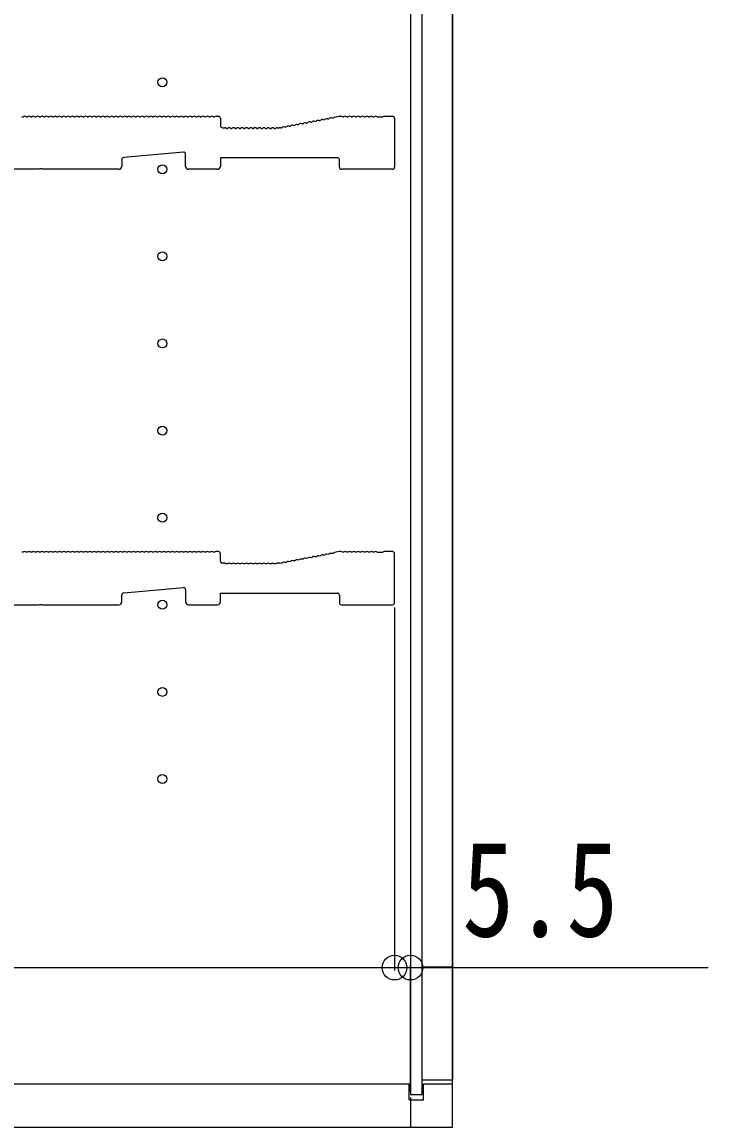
# Model space of a CAD drawing. Units: millimetres, scale not verified. Extents: x -4205 to 4205, y -2970 to 2970.
# Drawn here: x -1299.4 to -1062.9, y -1916.3 to -1538 of the extents above; entities that cross this region are included whole.
import ezdxf
from ezdxf.enums import TextEntityAlignment as Align

# ---------------------------------------------------------------- set-up
doc = ezdxf.new("R2010")
doc.units = ezdxf.units.MM
doc.header["$LTSCALE"] = 20
for name, color, linetype in [('0-2_YKK_11', 7, 'Continuous'), ('0-3_YKK_12', 2, 'Continuous'), ('0-5_YKK_D', 6, 'Continuous')]:
    doc.layers.add(name, color=color, linetype=linetype)
doc.styles.add('ＭＳ ゴシック', font='')
doc.styles.get('ＭＳ ゴシック').set_extended_font_data('MS Gothic')

msp = doc.modelspace()

# ---------------------------------------------------------------- linework, layer by layer
at = {"layer": '0-2_YKK_11'}
for p, q in [((-1299.42, -1570.7), (-1299.04, -1570.7)), ((-1297.92, -1570.7), (-1297.54, -1570.7)), ((-1296.42, -1570.7), (-1296.04, -1570.7)), ((-1294.92, -1570.7), (-1294.54, -1570.7)), ((-1293.42, -1570.7), (-1293.04, -1570.7)), ((-1291.92, -1570.7), (-1291.54, -1570.7)), ((-1290.42, -1570.7), (-1290.04, -1570.7)), ((-1288.92, -1570.7), (-1288.54, -1570.7)), ((-1287.42, -1570.7), (-1287.04, -1570.7)), ((-1285.92, -1570.7), (-1285.54, -1570.7)), ((-1284.42, -1570.7), (-1284.04, -1570.7)), ((-1282.92, -1570.7), (-1282.54, -1570.7)), ((-1281.42, -1570.7), (-1281.04, -1570.7)), ((-1279.92, -1570.7), (-1279.54, -1570.7)), ((-1278.42, -1570.7), (-1278.04, -1570.7)), ((-1276.92, -1570.7), (-1276.54, -1570.7)), ((-1275.42, -1570.7), (-1275.04, -1570.7)), ((-1273.92, -1570.7), (-1273.54, -1570.7)), ((-1272.42, -1570.7), (-1272.04, -1570.7)), ((-1270.92, -1570.7), (-1270.54, -1570.7)), ((-1269.42, -1570.7), (-1269.04, -1570.7)), ((-1267.92, -1570.7), (-1267.54, -1570.7)), ((-1266.42, -1570.7), (-1266.04, -1570.7)), ((-1264.92, -1570.7), (-1264.54, -1570.7)), ((-1263.42, -1570.7), (-1263.04, -1570.7)), ((-1261.92, -1570.7), (-1261.54, -1570.7)), ((-1260.42, -1570.7), (-1260.04, -1570.7)), ((-1258.92, -1570.7), (-1258.54, -1570.7)), ((-1257.42, -1570.7), (-1257.04, -1570.7)), ((-1255.92, -1570.7), (-1255.54, -1570.7)), ((-1254.42, -1570.7), (-1254.04, -1570.7)), ((-1252.92, -1570.7), (-1252.54, -1570.7)), ((-1251.42, -1570.7), (-1251.04, -1570.7)), ((-1249.92, -1570.7), (-1249.54, -1570.7)), ((-1248.42, -1570.7), (-1248.04, -1570.7)), ((-1246.92, -1570.7), (-1246.54, -1570.7)), ((-1245.42, -1570.7), (-1245.04, -1570.7)), ((-1243.92, -1570.7), (-1243.54, -1570.7)), ((-1242.42, -1570.7), (-1242.04, -1570.7)), ((-1240.92, -1570.7), (-1240.54, -1570.7)), ((-1239.42, -1570.7), (-1239.04, -1570.7)), ((-1237.92, -1570.7), (-1237.54, -1570.7)), ((-1236.42, -1570.7), (-1236.04, -1570.7)), ((-1234.92, -1570.7), (-1234.54, -1570.7)), ((-1233.42, -1570.7), (-1233.04, -1570.7)), ((-1232.48, -1570.5), (-1231.68, -1570.5)), ((-1230.98, -1571.2), (-1230.98, -1573.8)), ((-1204.29, -1573.43), (-1203.92, -1573.36)), ((-1202.82, -1573.15), (-1202.44, -1573.08)), ((-1201.35, -1572.87), (-1200.97, -1572.8)), ((-1199.87, -1572.59), (-1199.5, -1572.52)), ((-1198.4, -1572.31), (-1198.02, -1572.24)), ((-1196.93, -1572.03), (-1196.55, -1571.96)), ((-1195.45, -1571.75), (-1195.08, -1571.68)), ((-1193.98, -1571.47), (-1193.6, -1571.39)), ((-1192.5, -1571.19), (-1192.13, -1571.11)), ((-1191.62, -1570.81), (-1190.05, -1570.51)), ((-1189.91, -1570.5), (-1189.48, -1570.5)), ((-1188.92, -1570.7), (-1188.54, -1570.7)), ((-1187.42, -1570.7), (-1187.04, -1570.7)), ((-1185.92, -1570.7), (-1185.54, -1570.7)), ((-1184.42, -1570.7), (-1184.04, -1570.7)), ((-1182.92, -1570.7), (-1182.54, -1570.7)), ((-1181.42, -1570.7), (-1181.04, -1570.7)), ((-1179.92, -1570.7), (-1179.54, -1570.7)), ((-1178.42, -1570.7), (-1178.04, -1570.7)), ((-1176.92, -1570.7), (-1176.73, -1570.77)), ((-1176.73, -1570.77), (-1175.23, -1570.77)), ((-1175.23, -1570.77), (-1175.04, -1570.7)), ((-1174.48, -1570.5), (-1171.68, -1570.5)), ((-1170.98, -1571.2), (-1170.98, -1588.1)), ((-1230.28, -1574.5), (-1229.48, -1574.5)), ((-1228.92, -1574.7), (-1228.54, -1574.7)), ((-1227.42, -1574.7), (-1227.04, -1574.7)), ((-1225.92, -1574.7), (-1225.54, -1574.7)), ((-1224.42, -1574.7), (-1224.04, -1574.7)), ((-1222.92, -1574.7), (-1222.54, -1574.7)), ((-1221.42, -1574.7), (-1221.04, -1574.7)), ((-1219.92, -1574.7), (-1219.54, -1574.7)), ((-1218.42, -1574.7), (-1218.04, -1574.7)), ((-1216.92, -1574.7), (-1216.54, -1574.7)), ((-1215.42, -1574.7), (-1215.04, -1574.7)), ((-1213.92, -1574.7), (-1213.54, -1574.7)), ((-1212.42, -1574.7), (-1212.04, -1574.7)), ((-1211.48, -1574.5), (-1211.05, -1574.5)), ((-1210.92, -1574.49), (-1210.77, -1574.46)), ((-1210.19, -1574.55), (-1209.81, -1574.48)), ((-1208.71, -1574.27), (-1208.34, -1574.2)), ((-1207.24, -1573.99), (-1206.87, -1573.92)), ((-1205.77, -1573.71), (-1205.39, -1573.64)), ((-1243.74, -1582.87), (-1264.34, -1584.74)), ((-1242.98, -1587.8), (-1242.98, -1583.57)), ((-1264.98, -1585.44), (-1264.98, -1587.8)), ((-1189.98, -1588.1), (-1189.98, -1585.5)), ((-1231.98, -1588.8), (-1241.98, -1588.8)), ((-1171.68, -1588.8), (-1189.28, -1588.8)), ((-1299.04, -1720.7), (-1299.42, -1720.7)), ((-1297.54, -1720.7), (-1297.92, -1720.7)), ((-1296.04, -1720.7), (-1296.42, -1720.7)), ((-1294.54, -1720.7), (-1294.92, -1720.7)), ((-1293.04, -1720.7), (-1293.42, -1720.7)), ((-1291.54, -1720.7), (-1291.92, -1720.7)), ((-1290.04, -1720.7), (-1290.42, -1720.7)), ((-1288.54, -1720.7), (-1288.92, -1720.7)), ((-1287.04, -1720.7), (-1287.42, -1720.7)), ((-1285.54, -1720.7), (-1285.92, -1720.7)), ((-1284.04, -1720.7), (-1284.42, -1720.7)), ((-1282.54, -1720.7), (-1282.92, -1720.7)), ((-1281.04, -1720.7), (-1281.42, -1720.7)), ((-1279.54, -1720.7), (-1279.92, -1720.7)), ((-1278.04, -1720.7), (-1278.42, -1720.7)), ((-1276.54, -1720.7), (-1276.92, -1720.7)), ((-1275.04, -1720.7), (-1275.42, -1720.7)), ((-1273.54, -1720.7), (-1273.92, -1720.7)), ((-1272.04, -1720.7), (-1272.42, -1720.7)), ((-1270.54, -1720.7), (-1270.92, -1720.7)), ((-1269.04, -1720.7), (-1269.42, -1720.7)), ((-1267.54, -1720.7), (-1267.92, -1720.7)), ((-1266.04, -1720.7), (-1266.42, -1720.7)), ((-1264.54, -1720.7), (-1264.92, -1720.7)), ((-1263.04, -1720.7), (-1263.42, -1720.7)), ((-1261.54, -1720.7), (-1261.92, -1720.7)), ((-1260.04, -1720.7), (-1260.42, -1720.7)), ((-1258.54, -1720.7), (-1258.92, -1720.7)), ((-1257.04, -1720.7), (-1257.42, -1720.7)), ((-1255.54, -1720.7), (-1255.92, -1720.7)), ((-1254.04, -1720.7), (-1254.42, -1720.7)), ((-1252.54, -1720.7), (-1252.92, -1720.7)), ((-1251.04, -1720.7), (-1251.42, -1720.7)), ((-1249.54, -1720.7), (-1249.92, -1720.7)), ((-1248.04, -1720.7), (-1248.42, -1720.7)), ((-1246.54, -1720.7), (-1246.92, -1720.7)), ((-1245.04, -1720.7), (-1245.42, -1720.7)), ((-1243.54, -1720.7), (-1243.92, -1720.7)), ((-1242.04, -1720.7), (-1242.42, -1720.7)), ((-1240.54, -1720.7), (-1240.92, -1720.7)), ((-1239.04, -1720.7), (-1239.42, -1720.7)), ((-1237.54, -1720.7), (-1237.92, -1720.7)), ((-1236.04, -1720.7), (-1236.42, -1720.7)), ((-1234.54, -1720.7), (-1234.92, -1720.7)), ((-1233.04, -1720.7), (-1233.42, -1720.7)), ((-1231.68, -1720.5), (-1232.48, -1720.5)), ((-1190.05, -1720.51), (-1191.62, -1720.81)), ((-1189.48, -1720.5), (-1189.91, -1720.5)), ((-1188.54, -1720.7), (-1188.92, -1720.7)), ((-1187.04, -1720.7), (-1187.42, -1720.7)), ((-1185.54, -1720.7), (-1185.92, -1720.7)), ((-1184.04, -1720.7), (-1184.42, -1720.7)), ((-1182.54, -1720.7), (-1182.92, -1720.7)), ((-1181.04, -1720.7), (-1181.42, -1720.7)), ((-1179.54, -1720.7), (-1179.92, -1720.7)), ((-1178.04, -1720.7), (-1178.42, -1720.7)), ((-1171.68, -1720.5), (-1174.48, -1720.5)), ((-1230.98, -1723.8), (-1230.98, -1721.2)), ((-1229.48, -1724.5), (-1230.28, -1724.5)), ((-1228.54, -1724.7), (-1228.92, -1724.7)), ((-1227.04, -1724.7), (-1227.42, -1724.7)), ((-1225.54, -1724.7), (-1225.92, -1724.7)), ((-1224.04, -1724.7), (-1224.42, -1724.7)), ((-1222.54, -1724.7), (-1222.92, -1724.7)), ((-1221.04, -1724.7), (-1221.42, -1724.7)), ((-1219.54, -1724.7), (-1219.92, -1724.7)), ((-1218.04, -1724.7), (-1218.42, -1724.7)), ((-1216.54, -1724.7), (-1216.92, -1724.7)), ((-1215.04, -1724.7), (-1215.42, -1724.7)), ((-1213.54, -1724.7), (-1213.92, -1724.7)), ((-1212.04, -1724.7), (-1212.42, -1724.7)), ((-1211.05, -1724.5), (-1211.48, -1724.5)), ((-1210.77, -1724.46), (-1210.92, -1724.49)), ((-1209.81, -1724.48), (-1210.19, -1724.55)), ((-1208.34, -1724.2), (-1208.71, -1724.27)), ((-1206.87, -1723.92), (-1207.24, -1723.99)), ((-1205.39, -1723.64), (-1205.77, -1723.71)), ((-1203.92, -1723.36), (-1204.29, -1723.43)), ((-1202.44, -1723.08), (-1202.82, -1723.15)), ((-1200.97, -1722.8), (-1201.35, -1722.87)), ((-1199.5, -1722.52), (-1199.87, -1722.59)), ((-1198.02, -1722.24), (-1198.4, -1722.31)), ((-1196.55, -1721.96), (-1196.93, -1722.03)), ((-1195.08, -1721.68), (-1195.45, -1721.75)), ((-1193.6, -1721.39), (-1193.98, -1721.47)), ((-1192.13, -1721.11), (-1192.5, -1721.19)), ((-1170.98, -1738.1), (-1170.98, -1721.2)), ((-1264.98, -1737.8), (-1264.98, -1735.44)), ((-1264.34, -1734.74), (-1243.74, -1732.87)), ((-1242.98, -1733.57), (-1242.98, -1737.8)), ((-1189.98, -1735.5), (-1189.98, -1738.1)), ((-1241.98, -1738.8), (-1231.98, -1738.8)), ((-1189.28, -1738.8), (-1171.68, -1738.8))]:
    msp.add_line(p, q, dxfattribs=at)
for points in [[(-1190.68, -1584.8), (-1230.98, -1584.8), (-1230.98, -1587.8)], [(-1265.98, -1588.8), (-1292.41, -1588.8), (-1292.65, -1588.67), (-1293.31, -1588.67), (-1293.55, -1588.8), (-1320.41, -1588.8), (-1320.65, -1588.67), (-1321.31, -1588.67), (-1321.55, -1588.8), (-1348.41, -1588.8), (-1348.65, -1588.67), (-1349.31, -1588.67), (-1349.55, -1588.8), (-1389.78, -1588.8)], [(-1175.04, -1720.7), (-1175.23, -1720.77), (-1176.73, -1720.77), (-1176.92, -1720.7)], [(-1230.98, -1737.8), (-1230.98, -1734.8), (-1190.68, -1734.8)], [(-1389.78, -1738.8), (-1349.55, -1738.8), (-1349.31, -1738.67), (-1348.65, -1738.67), (-1348.41, -1738.8), (-1321.55, -1738.8), (-1321.31, -1738.67), (-1320.65, -1738.67), (-1320.41, -1738.8), (-1293.55, -1738.8), (-1293.31, -1738.67), (-1292.65, -1738.67), (-1292.41, -1738.8), (-1265.98, -1738.8)]]:
    msp.add_lwpolyline(points, dxfattribs=at)
for centre, radius, start, end in [((-1298.48, -1571.38), 0.88, 50.536, 129.464), ((-1296.98, -1571.38), 0.88, 50.536, 129.464), ((-1295.48, -1571.38), 0.88, 50.536, 129.464), ((-1293.98, -1571.38), 0.88, 50.536, 129.464), ((-1292.48, -1571.38), 0.88, 50.536, 129.464), ((-1290.98, -1571.38), 0.88, 50.536, 129.464), ((-1289.48, -1571.38), 0.88, 50.536, 129.464), ((-1287.98, -1571.38), 0.88, 50.536, 129.464), ((-1286.48, -1571.38), 0.88, 50.536, 129.464), ((-1284.98, -1571.38), 0.88, 50.536, 129.464), ((-1283.48, -1571.38), 0.88, 50.536, 129.464), ((-1281.98, -1571.38), 0.88, 50.536, 129.464), ((-1280.48, -1571.38), 0.88, 50.536, 129.464), ((-1278.98, -1571.38), 0.88, 50.536, 129.464), ((-1277.48, -1571.38), 0.88, 50.536, 129.464), ((-1275.98, -1571.38), 0.88, 50.536, 129.464), ((-1274.48, -1571.38), 0.88, 50.536, 129.464), ((-1272.98, -1571.38), 0.88, 50.536, 129.464), ((-1271.48, -1571.38), 0.88, 50.536, 129.464), ((-1269.98, -1571.38), 0.88, 50.536, 129.464), ((-1268.48, -1571.38), 0.88, 50.536, 129.464), ((-1266.98, -1571.38), 0.88, 50.536, 129.464), ((-1265.48, -1571.38), 0.88, 50.536, 129.464), ((-1263.98, -1571.38), 0.88, 50.536, 129.464), ((-1262.48, -1571.38), 0.88, 50.536, 129.464), ((-1260.98, -1571.38), 0.88, 50.536, 129.464), ((-1259.48, -1571.38), 0.88, 50.536, 129.464), ((-1257.98, -1571.38), 0.88, 50.536, 129.464), ((-1256.48, -1571.38), 0.88, 50.536, 129.464), ((-1254.98, -1571.38), 0.88, 50.536, 129.464), ((-1253.48, -1571.38), 0.88, 50.536, 129.464), ((-1251.98, -1571.38), 0.88, 50.536, 129.464), ((-1250.48, -1571.38), 0.88, 50.536, 129.464), ((-1248.98, -1571.38), 0.88, 50.536, 129.464), ((-1247.48, -1571.38), 0.88, 50.536, 129.464), ((-1245.98, -1571.38), 0.88, 50.536, 129.464), ((-1244.48, -1571.38), 0.88, 50.536, 129.464), ((-1242.98, -1571.38), 0.88, 50.536, 129.464), ((-1241.48, -1571.38), 0.88, 50.536, 129.464), ((-1239.98, -1571.38), 0.88, 50.536, 129.464), ((-1238.48, -1571.38), 0.88, 50.536, 129.464), ((-1236.98, -1571.38), 0.88, 50.536, 129.464), ((-1235.48, -1571.38), 0.88, 50.536, 129.464), ((-1233.98, -1571.38), 0.88, 50.536, 129.464), ((-1232.48, -1571.38), 0.88, 90, 129.464), ((-1231.68, -1571.2), 0.7, 0, 90), ((-1204.71, -1574.2), 0.88, 61.3203, 140.2483), ((-1203.24, -1573.92), 0.88, 61.3203, 140.2483), ((-1201.77, -1573.64), 0.88, 61.3203, 140.2483), ((-1200.29, -1573.36), 0.88, 61.3203, 140.2483), ((-1198.82, -1573.08), 0.88, 61.3203, 140.2483), ((-1197.35, -1572.8), 0.88, 61.3203, 140.2483), ((-1195.87, -1572.52), 0.88, 61.3203, 140.2483), ((-1194.4, -1572.24), 0.88, 61.3203, 140.2483), ((-1192.93, -1571.96), 0.88, 61.3203, 140.2483), ((-1191.45, -1571.68), 0.88, 100.7843, 140.2483), ((-1189.91, -1571.2), 0.7, 90, 100.7843), ((-1189.48, -1571.38), 0.88, 50.536, 90), ((-1187.98, -1571.38), 0.88, 50.536, 129.464), ((-1186.48, -1571.38), 0.88, 50.536, 129.464), ((-1184.98, -1571.38), 0.88, 50.536, 129.464), ((-1183.48, -1571.38), 0.88, 50.536, 129.464), ((-1181.98, -1571.38), 0.88, 50.536, 129.464), ((-1180.48, -1571.38), 0.88, 50.536, 129.464), ((-1178.98, -1571.38), 0.88, 50.536, 129.464), ((-1177.48, -1571.38), 0.88, 50.4605, 129.464), ((-1174.48, -1571.38), 0.88, 90, 129.5394), ((-1171.68, -1571.2), 0.7, 0, 90), ((-1230.28, -1573.8), 0.7, 180, 270), ((-1229.48, -1575.38), 0.88, 50.536, 90), ((-1227.98, -1575.38), 0.88, 50.536, 129.464), ((-1226.48, -1575.38), 0.88, 50.536, 129.464), ((-1224.98, -1575.38), 0.88, 50.536, 129.464), ((-1223.48, -1575.38), 0.88, 50.536, 129.464), ((-1221.98, -1575.38), 0.88, 50.536, 129.464), ((-1220.48, -1575.38), 0.88, 50.536, 129.464), ((-1218.98, -1575.38), 0.88, 50.536, 129.464), ((-1217.48, -1575.38), 0.88, 50.536, 129.464), ((-1215.98, -1575.38), 0.88, 50.536, 129.464), ((-1214.48, -1575.38), 0.88, 50.536, 129.464), ((-1212.98, -1575.38), 0.88, 50.536, 129.464), ((-1211.48, -1575.38), 0.88, 90, 129.464), ((-1211.05, -1573.8), 0.7, 270, 280.7843), ((-1210.61, -1575.33), 0.88, 61.3203, 100.7843), ((-1209.14, -1575.04), 0.88, 61.3203, 140.2483), ((-1207.66, -1574.76), 0.88, 61.3203, 140.2483), ((-1206.19, -1574.48), 0.88, 61.3203, 140.2483), ((-1264.28, -1585.44), 0.7, 95.1944, 180), ((-1243.68, -1583.57), 0.7, 0, 95.1944), ((-1190.68, -1585.5), 0.7, 0, 90), ((-1265.98, -1587.8), 1, 270, 0), ((-1241.98, -1587.8), 1, 180, 270), ((-1231.98, -1587.8), 1, 270, 0), ((-1189.28, -1588.1), 0.7, 180, 270), ((-1171.68, -1588.1), 0.7, 270, 0), ((-1298.48, -1721.38), 0.88, 50.536, 129.464), ((-1296.98, -1721.38), 0.88, 50.536, 129.464), ((-1295.48, -1721.38), 0.88, 50.536, 129.464), ((-1293.98, -1721.38), 0.88, 50.536, 129.464), ((-1292.48, -1721.38), 0.88, 50.536, 129.464), ((-1290.98, -1721.38), 0.88, 50.536, 129.464), ((-1289.48, -1721.38), 0.88, 50.536, 129.464), ((-1287.98, -1721.38), 0.88, 50.536, 129.464), ((-1286.48, -1721.38), 0.88, 50.536, 129.464), ((-1284.98, -1721.38), 0.88, 50.536, 129.464), ((-1283.48, -1721.38), 0.88, 50.536, 129.464), ((-1281.98, -1721.38), 0.88, 50.536, 129.464), ((-1280.48, -1721.38), 0.88, 50.536, 129.464), ((-1278.98, -1721.38), 0.88, 50.536, 129.464), ((-1277.48, -1721.38), 0.88, 50.536, 129.464), ((-1275.98, -1721.38), 0.88, 50.536, 129.464), ((-1274.48, -1721.38), 0.88, 50.536, 129.464), ((-1272.98, -1721.38), 0.88, 50.536, 129.464), ((-1271.48, -1721.38), 0.88, 50.536, 129.464), ((-1269.98, -1721.38), 0.88, 50.536, 129.464), ((-1268.48, -1721.38), 0.88, 50.536, 129.464), ((-1266.98, -1721.38), 0.88, 50.536, 129.464), ((-1265.48, -1721.38), 0.88, 50.536, 129.464), ((-1263.98, -1721.38), 0.88, 50.536, 129.464), ((-1262.48, -1721.38), 0.88, 50.536, 129.464), ((-1260.98, -1721.38), 0.88, 50.536, 129.464), ((-1259.48, -1721.38), 0.88, 50.536, 129.464), ((-1257.98, -1721.38), 0.88, 50.536, 129.464), ((-1256.48, -1721.38), 0.88, 50.536, 129.464), ((-1254.98, -1721.38), 0.88, 50.536, 129.464), ((-1253.48, -1721.38), 0.88, 50.536, 129.464), ((-1251.98, -1721.38), 0.88, 50.536, 129.464), ((-1250.48, -1721.38), 0.88, 50.536, 129.464), ((-1248.98, -1721.38), 0.88, 50.536, 129.464), ((-1247.48, -1721.38), 0.88, 50.536, 129.464), ((-1245.98, -1721.38), 0.88, 50.536, 129.464), ((-1244.48, -1721.38), 0.88, 50.536, 129.464), ((-1242.98, -1721.38), 0.88, 50.536, 129.464), ((-1241.48, -1721.38), 0.88, 50.536, 129.464), ((-1239.98, -1721.38), 0.88, 50.536, 129.464), ((-1238.48, -1721.38), 0.88, 50.536, 129.464), ((-1236.98, -1721.38), 0.88, 50.536, 129.464), ((-1235.48, -1721.38), 0.88, 50.536, 129.464), ((-1233.98, -1721.38), 0.88, 50.536, 129.464), ((-1232.48, -1721.38), 0.88, 90, 129.464), ((-1231.68, -1721.2), 0.7, 0, 90), ((-1191.45, -1721.68), 0.88, 100.7843, 140.2483), ((-1189.91, -1721.2), 0.7, 90, 100.7843), ((-1189.48, -1721.38), 0.88, 50.536, 90), ((-1187.98, -1721.38), 0.88, 50.536, 129.464), ((-1186.48, -1721.38), 0.88, 50.536, 129.464), ((-1184.98, -1721.38), 0.88, 50.536, 129.464), ((-1183.48, -1721.38), 0.88, 50.536, 129.464), ((-1181.98, -1721.38), 0.88, 50.536, 129.464), ((-1180.48, -1721.38), 0.88, 50.536, 129.464), ((-1178.98, -1721.38), 0.88, 50.536, 129.464), ((-1177.48, -1721.38), 0.88, 50.4605, 129.464), ((-1174.48, -1721.38), 0.88, 90, 129.5394), ((-1171.68, -1721.2), 0.7, 0, 90), ((-1230.28, -1723.8), 0.7, 180, 270), ((-1229.48, -1725.38), 0.88, 50.536, 90), ((-1227.98, -1725.38), 0.88, 50.536, 129.464), ((-1226.48, -1725.38), 0.88, 50.536, 129.464), ((-1224.98, -1725.38), 0.88, 50.536, 129.464), ((-1223.48, -1725.38), 0.88, 50.536, 129.464), ((-1221.98, -1725.38), 0.88, 50.536, 129.464), ((-1220.48, -1725.38), 0.88, 50.536, 129.464), ((-1218.98, -1725.38), 0.88, 50.536, 129.464), ((-1217.48, -1725.38), 0.88, 50.536, 129.464), ((-1215.98, -1725.38), 0.88, 50.536, 129.464), ((-1214.48, -1725.38), 0.88, 50.536, 129.464), ((-1212.98, -1725.38), 0.88, 50.536, 129.464), ((-1211.48, -1725.38), 0.88, 90, 129.464), ((-1211.05, -1723.8), 0.7, 270, 280.7843), ((-1210.61, -1725.33), 0.88, 61.3203, 100.7843), ((-1209.14, -1725.04), 0.88, 61.3203, 140.2483), ((-1207.66, -1724.76), 0.88, 61.3203, 140.2483), ((-1206.19, -1724.48), 0.88, 61.3203, 140.2483), ((-1204.71, -1724.2), 0.88, 61.3203, 140.2483), ((-1203.24, -1723.92), 0.88, 61.3203, 140.2483), ((-1201.77, -1723.64), 0.88, 61.3203, 140.2483), ((-1200.29, -1723.36), 0.88, 61.3203, 140.2483), ((-1198.82, -1723.08), 0.88, 61.3203, 140.2483), ((-1197.35, -1722.8), 0.88, 61.3203, 140.2483), ((-1195.87, -1722.52), 0.88, 61.3203, 140.2483), ((-1194.4, -1722.24), 0.88, 61.3203, 140.2483), ((-1192.93, -1721.96), 0.88, 61.3203, 140.2483), ((-1264.28, -1735.44), 0.7, 95.1944, 180), ((-1243.68, -1733.57), 0.7, 0, 95.1944), ((-1190.68, -1735.5), 0.7, 0, 90), ((-1265.98, -1737.8), 1, 270, 0), ((-1241.98, -1737.8), 1, 180, 270), ((-1231.98, -1737.8), 1, 270, 0), ((-1189.28, -1738.1), 0.7, 180, 270), ((-1171.68, -1738.1), 0.7, 270, 0)]:
    msp.add_arc(centre, radius, start, end, dxfattribs=at)
at = {"layer": '0-3_YKK_12'}
for p, q in [((-1150.98, -1194.05), (-1150.98, -1863.55)), ((-1530.98, -1903.8), (-1165.98, -1903.8)), ((-1165.98, -1909.3), (-1165.98, -1903.8)), ((-1160.98, -1903.8), (-1150.98, -1903.8)), ((-1160.98, -1909.3), (-1160.98, -1903.8)), ((-1165.98, -1909.3), (-1160.98, -1909.3))]:
    msp.add_line(p, q, dxfattribs=at)
for points in [[(-1530.98, -1918.8), (-1150.98, -1918.8), (-1150.98, -1138.8), (-1530.98, -1138.8)], [(-1165.48, -1907.55), (-1161.48, -1907.55), (-1161.48, -1150.05), (-1165.48, -1150.05)], [(-1161.48, -1863.55), (-1150.98, -1863.55), (-1150.98, -1902.55), (-1161.48, -1902.55)]]:
    msp.add_lwpolyline(points, close=True, dxfattribs=at)
for centre in [(-1250.98, -1558.8), (-1250.98, -1588.8), (-1250.98, -1618.8), (-1250.98, -1648.8), (-1250.98, -1678.8), (-1250.98, -1708.8), (-1250.98, -1738.8), (-1250.98, -1768.8), (-1250.98, -1798.8)]:
    msp.add_circle(centre, 1.55, dxfattribs=at)
at = {"layer": '0-5_YKK_D'}
for p, q in [((-1170.98, -1739.8), (-1170.98, -1864.8)), ((-1170.98, -1739.8), (-1170.98, -1864.8)), ((-1450.98, -1863.8), (-1170.98, -1863.8)), ((-1165.48, -1906.55), (-1165.48, -1862.8)), ((-1165.48, -1908.55), (-1165.48, -2044.8)), ((-1165.48, -1908.55), (-1165.48, -2044.8))]:
    msp.add_line(p, q, dxfattribs=at)
msp.add_lwpolyline([(-1170.98, -1863.8), (-1165.48, -1863.8), (-1062.88, -1863.8)], dxfattribs=at)
for centre in [(-1170.98, -1863.8), (-1170.98, -1863.8), (-1165.48, -1863.8)]:
    msp.add_circle(centre, 4.25, dxfattribs=at)

# ---------------------------------------------------------------- texts
at = {"layer": '0-5_YKK_D', "style": 'ＭＳ ゴシック', "width": 0.8}
msp.add_text('5.5', height=32.99, dxfattribs=at).set_placement((-1147.68, -1863), align=Align.BOTTOM_LEFT)

doc.saveas('drawing.dxf')
